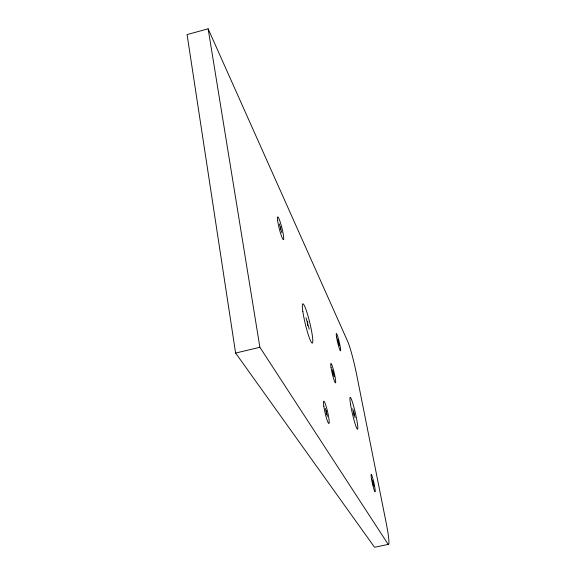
<?xml version="1.0" encoding="UTF-8"?>
<svg xmlns="http://www.w3.org/2000/svg" width="576" height="576" viewBox="0 0 576 576"><rect width="100%" height="100%" fill="white"/><g stroke="black" fill="none" stroke-linecap="round" stroke-linejoin="round"><path stroke-width="0.86" d="M333.202 374.76L333.23 371.556M326.318 414.317L326.405 410.371M307.447 325.721L307.764 321.185M280.375 229.579L280.822 227.009M208.13 28.8L259.884 347.285L387.792 543.751A28.21 2.448 77.5 0 0 386.165 522.842L356.537 374.105A26.266 2.203 76.8 0 0 347.681 341.438L208.13 28.8L187.078 34.582L235.606 353.059L374.112 546.667A28.166 2.786 77.6 0 0 374.969 547.2L388.57 544.298M235.606 353.059L259.884 347.285M325.217 408.326L327.506 416.326M279.36 223.934L281.83 232.639M305.971 317.678L309.233 329.17M332.222 369.583L334.21 376.711M352.649 408.787L355.126 417.751M372.334 480.11L373.997 486.122M337.558 338.962L339.322 345.391M373.061 481.392L373.27 484.862M353.822 411.07L353.959 415.505M338.436 340.848L338.443 343.519M302.846 311.494A20.203 2.318 76.5 0 0 311.854 342.936A20.203 2.318 76.5 0 0 307.98 315.893A20.203 2.318 76.5 0 0 302.846 311.494M350.604 404.662A16.337 1.505 77 0 0 357.422 429.199A16.337 1.505 77 0 0 353.592 406.03A16.337 1.505 77 0 0 350.604 404.662M331.049 367.517A10.022 1.03 76.8 0 0 335.362 382.882A10.022 1.03 76.8 0 0 333.223 369.079A10.022 1.03 76.8 0 0 331.049 367.517M323.827 406.253A11.434 1.332 77.1 0 0 328.788 423.475A11.434 1.332 77.1 0 0 326.426 407.304A11.434 1.332 77.1 0 0 323.827 406.253M277.639 220.55A11.693 1.368 75.9 0 0 282.996 239.335A11.693 1.368 75.9 0 0 281.11 224.95A11.693 1.368 75.9 0 0 277.639 220.55M371.506 478.858A8.892 0.785 77.4 0 0 375.098 491.81A8.892 0.785 77.4 0 0 372.881 478.735A8.892 0.785 77.4 0 0 371.506 478.858M336.535 336.946A8.942 0.821 76.7 0 0 340.358 350.82A8.942 0.821 76.7 0 0 338.414 338.782A8.942 0.821 76.7 0 0 336.535 336.946"/></g></svg>
